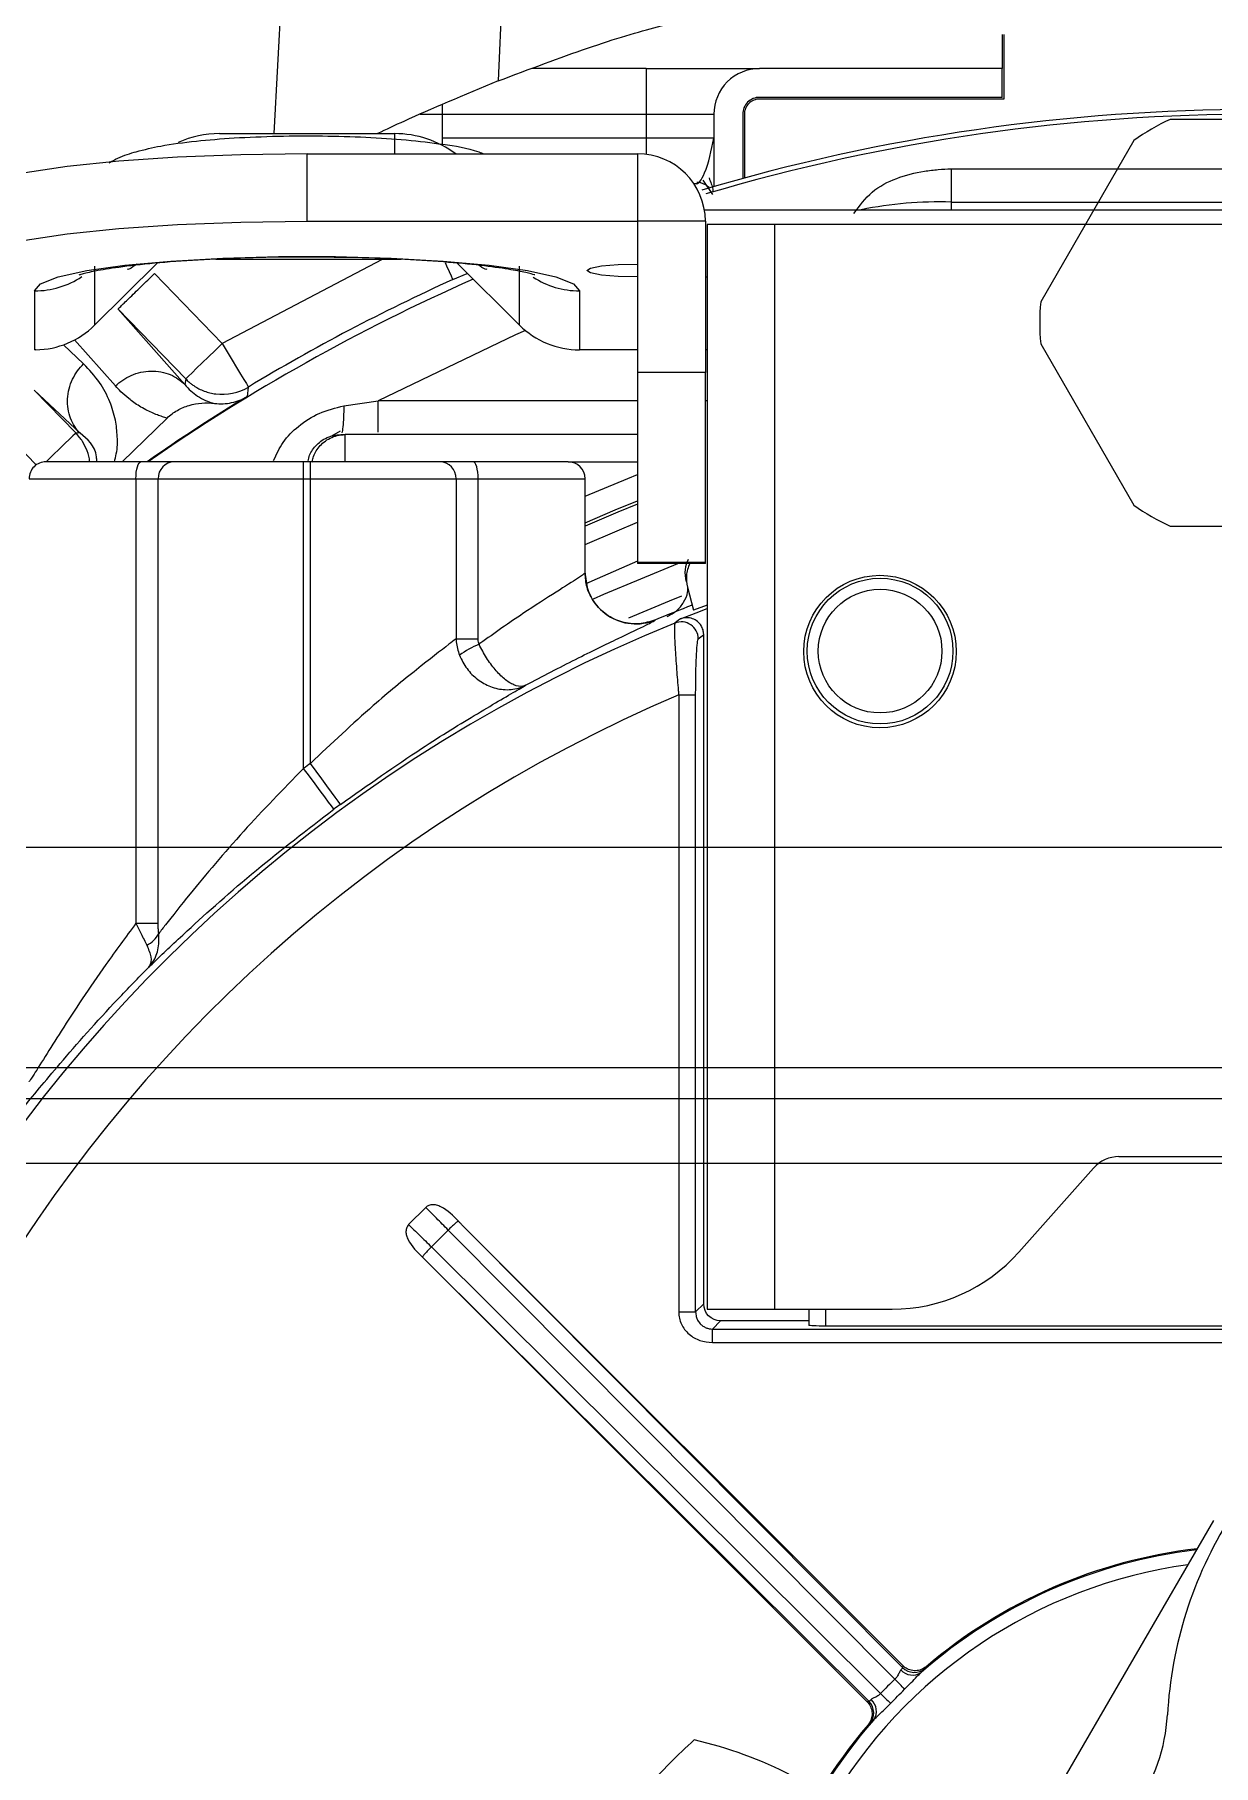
# Model space of a CAD drawing. Header units: millimetres. Extents: x 4754612 to 5801174, y 2368242 to 2777223.
# Drawn here: x 5552082.5 to 5552117.3, y 2415345.3 to 2415396.4 of the extents above; entities that cross this region are included whole.
import ezdxf

# ---------------------------------------------------------------- set-up
doc = ezdxf.new("R2010")
doc.units = ezdxf.units.MM
doc.header["$LTSCALE"] = 1000
for name, color, linetype in [('253', 253, 'Continuous'), ('DOOR', 4, 'Continuous'), ('HAT', 252, 'Continuous')]:
    doc.layers.add(name, color=color, linetype=linetype)

# ---------------------------------------------------------------- blocks, each defined once
blk = doc.blocks.new('A$C5E220887')
at = {"lineweight": 18, "ltscale": 0.3}
for centre, radius, start, end in [((9.34, 18.265), 12.192, 147.9195, 176.875), ((-7.957, 19.21), 5.131, 228.125, 356.875), ((0, 0), 24.761, 132.708, 137.292), ((-19.52, 6.311), 12.192, 48.125, 77.0805)]:
    blk.add_arc(centre, radius, start, end, dxfattribs=at)
blk = doc.blocks.new('방화셔터 기본')
at = {"layer": '253', "linetype": 'Continuous', "lineweight": 25}
for p, q in [((5542324.622, 8102135.478), (5542325.068, 8102143.992)), ((5542331.485, 8102143.113), (5542331.23, 8102137.033)), ((5542346.089, 8102138.399), (5542346.089, 8102137.399)), ((5542346.139, 8102138.399), (5542346.139, 8102136.499)), ((5542335.589, 8102137.399), (5542332.225, 8102137.399)), ((5542335.589, 8102137.399), (5542335.589, 8102136.049)), ((5542335.589, 8102137.399), (5542338.939, 8102137.399)), ((5542346.089, 8102137.399), (5542338.939, 8102137.399)), ((5542346.089, 8102136.549), (5542346.089, 8102137.399)), ((5542329.589, 8102136.049), (5542329.589, 8102136.338)), ((5542346.089, 8102136.549), (5542338.939, 8102136.549)), ((5542346.139, 8102136.499), (5542338.939, 8102136.499)), ((5542328.924, 8102136.049), (5542329.589, 8102136.049)), ((5542329.589, 8102136.049), (5542335.589, 8102136.049)), ((5542329.589, 8102135.349), (5542329.589, 8102136.049)), ((5542335.589, 8102136.049), (5542337.589, 8102136.049)), ((5542335.589, 8102136.049), (5542335.589, 8102135.349)), ((5542337.589, 8102136.049), (5542337.589, 8102133.915)), ((5542338.439, 8102136.049), (5542338.439, 8102134.155)), ((5542338.489, 8102136.049), (5542338.489, 8102134.169)), ((5542323.004, 8102135.478), (5542328.175, 8102135.478)), ((5542328.175, 8102134.879), (5542328.175, 8102135.478)), ((5542335.589, 8102135.349), (5542329.589, 8102135.349)), ((5542329.589, 8102135.124), (5542329.589, 8102135.349)), ((5542337.589, 8102135.349), (5542335.589, 8102135.349)), ((5542335.589, 8102135.349), (5542335.589, 8102134.864)), ((5542325.589, 8102134.879), (5542335.339, 8102134.879)), ((5542325.589, 8102132.895), (5542325.589, 8102134.879)), ((5542335.339, 8102134.879), (5542335.339, 8102132.895)), ((5542337.555, 8102133.68), (5542337.276, 8102134.106)), ((5542344.589, 8102134.444), (5542362.589, 8102134.444)), ((5542344.589, 8102134.444), (5542344.589, 8102134.439)), ((5542344.589, 8102134.439), (5542344.589, 8102133.457)), ((5542337.089, 8102133.999), (5542337.001, 8102133.999)), ((5542337.31, 8102133.235), (5542369.869, 8102133.235)), ((5542344.589, 8102133.457), (5542362.589, 8102133.457)), ((5542344.589, 8102133.457), (5542344.589, 8102133.235)), ((5542325.589, 8102132.895), (5542335.339, 8102132.895)), ((5542337.339, 8102132.895), (5542335.339, 8102132.895)), ((5542335.339, 8102132.895), (5542335.339, 8102128.432)), ((5542337.339, 8102132.895), (5542337.339, 8102128.432)), ((5542339.389, 8102132.799), (5542337.389, 8102132.799)), ((5542337.389, 8102132.799), (5542337.389, 8102100.799)), ((5542339.389, 8102100.799), (5542339.389, 8102132.799)), ((5542362.789, 8102132.799), (5542339.389, 8102132.799)), ((5542319.322, 8102129.827), (5542321.167, 8102131.658)), ((5542319.322, 8102131.566), (5542319.322, 8102129.827)), ((5542328.363, 8102131.77), (5542322.895, 8102131.77)), ((5542323.08, 8102131.778), (5542328.178, 8102131.778)), ((5542327.808, 8102131.77), (5542323.086, 8102129.286)), ((5542330.015, 8102131.654), (5542331.857, 8102129.827)), ((5542331.857, 8102129.827), (5542331.857, 8102131.566)), ((5542323.086, 8102129.286), (5542321.089, 8102131.348)), ((5542329.888, 8102131.172), (5542330.316, 8102131.356)), ((5542337.339, 8102131.251), (5542337.389, 8102131.251)), ((5542317.554, 8102130.84), (5542317.554, 8102129.101)), ((5542333.625, 8102130.84), (5542333.625, 8102129.101)), ((5542321.987, 8102128.075), (5542320.012, 8102130.305)), ((5542320.012, 8102130.305), (5542322.009, 8102128.243)), ((5542317.589, 8102129.101), (5542317.554, 8102129.101)), ((5542318.998, 8102128.685), (5542318.402, 8102129.248)), ((5542318.734, 8102129.394), (5542319.939, 8102128.034)), ((5542335.339, 8102129.101), (5542333.625, 8102129.101)), ((5542337.389, 8102129.101), (5542337.339, 8102129.101)), ((5542335.339, 8102128.432), (5542335.339, 8102122.839)), ((5542337.339, 8102128.432), (5542335.339, 8102128.432)), ((5542337.339, 8102122.839), (5542337.339, 8102128.432)), ((5542317.543, 8102127.913), (5542318.892, 8102126.639)), ((5542318.769, 8102126.648), (5542317.543, 8102127.913)), ((5542322.009, 8102128.243), (5542321.987, 8102128.075)), ((5542323.83, 8102127.728), (5542323.862, 8102128.003)), ((5542326.674, 8102127.447), (5542327.683, 8102127.599)), ((5542327.683, 8102126.669), (5542327.683, 8102127.599)), ((5542335.339, 8102127.599), (5542327.683, 8102127.599)), ((5542337.389, 8102127.599), (5542337.339, 8102127.599)), ((5542320.132, 8102125.799), (5542321.462, 8102127.088)), ((5542316.466, 8102126.87), (5542317.595, 8102125.704)), ((5542318.892, 8102126.639), (5542318.769, 8102126.648)), ((5542326.317, 8102126.561), (5542326.578, 8102126.709)), ((5542326.589, 8102126.599), (5542326.715, 8102126.599)), ((5542335.339, 8102126.599), (5542326.715, 8102126.599)), ((5542320.691, 8102125.799), (5542317.889, 8102125.799)), ((5542321.673, 8102125.799), (5542320.691, 8102125.799)), ((5542325.489, 8102125.799), (5542321.673, 8102125.799)), ((5542325.689, 8102125.799), (5542325.489, 8102125.799)), ((5542325.489, 8102125.299), (5542325.489, 8102125.799)), ((5542325.689, 8102125.299), (5542325.689, 8102125.799)), ((5542329.506, 8102125.799), (5542325.689, 8102125.799)), ((5542330.488, 8102125.799), (5542329.506, 8102125.799)), ((5542333.289, 8102125.799), (5542330.488, 8102125.799)), ((5542333.289, 8102125.799), (5542335.339, 8102125.799)), ((5542317.389, 8102125.299), (5542320.541, 8102125.299)), ((5542320.541, 8102125.299), (5542321.196, 8102125.299)), ((5542320.541, 8102125.299), (5542320.541, 8102112.183)), ((5542321.196, 8102125.299), (5542325.489, 8102125.299)), ((5542321.196, 8102112.183), (5542321.196, 8102125.299)), ((5542325.489, 8102125.299), (5542325.689, 8102125.299)), ((5542325.489, 8102116.754), (5542325.489, 8102125.299)), ((5542325.689, 8102125.299), (5542329.983, 8102125.299)), ((5542325.689, 8102116.901), (5542325.689, 8102125.299)), ((5542329.983, 8102125.299), (5542329.983, 8102120.576)), ((5542329.983, 8102125.299), (5542330.637, 8102125.299)), ((5542330.637, 8102120.576), (5542330.637, 8102125.299)), ((5542330.637, 8102125.299), (5542333.789, 8102125.299)), ((5542333.789, 8102122.516), (5542333.789, 8102125.299)), ((5542335.339, 8102122.839), (5542337.339, 8102122.839)), ((5542335.339, 8102122.839), (5542335.339, 8102122.799)), ((5542337.339, 8102122.799), (5542337.339, 8102122.839)), ((5542333.789, 8102122.476), (5542333.856, 8102122.086)), ((5542333.789, 8102122.476), (5542333.856, 8102122.086)), ((5542337.339, 8102122.799), (5542335.339, 8102122.799)), ((5542336.81, 8102122.102), (5542336.993, 8102121.418)), ((5542337.389, 8102121.571), (5542336.993, 8102121.418)), ((5542335.869, 8102121.132), (5542335.868, 8102121.133)), ((5542329.983, 8102120.576), (5542330.637, 8102120.576)), ((5542337.289, 8102120.247), (5542337.289, 8102120.698)), ((5542337.289, 8102100.956), (5542337.289, 8102120.247)), ((5542340.255, 8102120.213), (5542340.239, 8102120.213)), ((5542344.73, 8102120.213), (5542344.739, 8102120.213)), ((5542336.553, 8102118.92), (5542337.052, 8102118.92)), ((5542336.553, 8102118.92), (5542336.553, 8102100.718)), ((5542337.052, 8102100.718), (5542337.052, 8102118.92)), ((5542320.541, 8102112.183), (5542321.196, 8102112.183)), ((5542346.581, 8102102.477), (5542348.791, 8102104.963)), ((5542349.538, 8102105.299), (5542357.64, 8102105.299)), ((5542328.586, 8102103.293), (5542329.096, 8102103.803)), ((5542329.256, 8102102.637), (5542329.752, 8102103.133)), ((5542342.93, 8102089.885), (5542329.752, 8102103.133)), ((5542343.151, 8102090.23), (5542330.187, 8102103.262)), ((5542330.187, 8102103.262), (5542343.171, 8102090.279)), ((5542329.256, 8102102.637), (5542342.504, 8102089.459)), ((5542329.126, 8102102.202), (5542342.159, 8102089.238)), ((5542342.11, 8102089.218), (5542329.126, 8102102.202)), ((5542337.289, 8102100.956), (5542337.052, 8102100.718)), ((5542337.389, 8102100.799), (5542339.389, 8102100.799)), ((5542337.547, 8102100.214), (5542337.789, 8102100.456)), ((5542340.389, 8102100.456), (5542337.789, 8102100.456)), ((5542339.389, 8102100.799), (5542342.844, 8102100.799)), ((5542340.389, 8102100.799), (5542340.389, 8102100.325)), ((5542340.889, 8102100.299), (5542340.889, 8102100.799)), ((5542337.547, 8102100.214), (5542352.829, 8102100.214)), ((5542366.289, 8102100.299), (5542340.889, 8102100.299)), ((5542337.547, 8102099.815), (5542352.839, 8102099.815)), ((5542352.324, 8102094.562), (5542347.629, 8102086.463))]:
    blk.add_line(p, q, dxfattribs=at)
at = {"layer": '253', "linetype": 'Continuous'}
for p, q in [((5542356.551, 8102135.899), (5542351.052, 8102135.899)), ((5542349.98, 8102135.28), (5542347.231, 8102130.518)), ((5542347.231, 8102129.28), (5542349.98, 8102124.518)), ((5542351.052, 8102123.899), (5542356.551, 8102123.899)), ((5542304.302, 8102114.426), (5542403.302, 8102114.426)), ((5542403.302, 8102107.915), (5542304.302, 8102107.915)), ((5542304.302, 8102107.016), (5542403.302, 8102107.016)), ((5542403.302, 8102105.101), (5542304.302, 8102105.101))]:
    blk.add_line(p, q, dxfattribs=at)
at = {"layer": '253', "linetype": 'Continuous', "lineweight": 25, "flags": 128}
for points in [[(5542325.589, 8102134.879), (5542323.638, 8102134.855), (5542321.763, 8102134.783), (5542320.034, 8102134.666), (5542318.518, 8102134.509), (5542317.275, 8102134.317), (5542316.351, 8102134.099), (5542315.782, 8102133.861), (5542315.589, 8102133.615)], [(5542315.589, 8102131.631), (5542315.782, 8102131.877), (5542316.351, 8102132.115), (5542317.275, 8102132.333), (5542318.518, 8102132.525), (5542320.034, 8102132.682), (5542321.763, 8102132.799), (5542323.638, 8102132.871), (5542325.589, 8102132.895)], [(5542317.554, 8102130.84), (5542317.729, 8102131.051), (5542318.249, 8102131.253), (5542319.089, 8102131.437), (5542320.213, 8102131.595), (5542321.572, 8102131.72), (5542323.106, 8102131.807), (5542324.749, 8102131.851), (5542326.429, 8102131.851), (5542328.073, 8102131.807), (5542329.607, 8102131.72), (5542330.966, 8102131.595), (5542332.09, 8102131.437), (5542332.93, 8102131.253), (5542333.449, 8102131.051), (5542333.625, 8102130.84)], [(5542329.66, 8102131.675), (5542329.703, 8102131.581), (5542329.78, 8102131.411), (5542329.838, 8102131.283), (5542329.874, 8102131.203), (5542329.888, 8102131.172)], [(5542335.339, 8102131.251), (5542334.765, 8102131.266), (5542334.279, 8102131.307), (5542333.954, 8102131.368), (5542333.839, 8102131.441), (5542333.954, 8102131.513), (5542334.279, 8102131.575), (5542334.765, 8102131.616), (5542335.339, 8102131.631)], [(5542332.032, 8102129.67), (5542331.734, 8102129.543), (5542327.683, 8102127.599)], [(5542323.086, 8102129.286), (5542322.878, 8102129.085), (5542322.678, 8102128.891), (5542322.494, 8102128.712), (5542322.331, 8102128.555), (5542322.197, 8102128.425), (5542322.096, 8102128.327), (5542322.033, 8102128.266), (5542322.009, 8102128.243)], [(5542323.086, 8102129.286), (5542323.236, 8102129.039), (5542323.38, 8102128.8), (5542323.513, 8102128.58), (5542323.63, 8102128.386), (5542323.727, 8102128.227), (5542323.799, 8102128.107), (5542323.845, 8102128.031), (5542323.862, 8102128.003)], [(5542318.769, 8102126.648), (5542318.745, 8102126.625), (5542318.681, 8102126.563), (5542318.581, 8102126.466), (5542318.446, 8102126.336), (5542318.284, 8102126.179), (5542318.099, 8102126), (5542317.899, 8102125.806), (5542317.892, 8102125.799)], [(5542320.541, 8102125.299), (5542320.544, 8102125.397), (5542320.553, 8102125.49), (5542320.567, 8102125.577), (5542320.585, 8102125.653), (5542320.608, 8102125.715), (5542320.634, 8102125.761), (5542320.662, 8102125.79), (5542320.691, 8102125.799)], [(5542330.637, 8102125.299), (5542330.634, 8102125.397), (5542330.626, 8102125.49), (5542330.612, 8102125.577), (5542330.593, 8102125.653), (5542330.571, 8102125.715), (5542330.545, 8102125.761), (5542330.517, 8102125.79), (5542330.488, 8102125.799)], [(5542333.789, 8102124.784), (5542335.053, 8102125.308), (5542335.339, 8102125.421)], [(5542333.789, 8102124), (5542334.681, 8102124.381), (5542335.339, 8102124.648)], [(5542335.339, 8102124.55), (5542334.761, 8102124.315), (5542333.789, 8102123.901)], [(5542333.789, 8102123.355), (5542334.734, 8102123.763), (5542335.339, 8102124.012)], [(5542335.339, 8102122.862), (5542334.142, 8102122.347), (5542333.808, 8102122.196)], [(5542334.039, 8102121.752), (5542334.346, 8102121.891), (5542336.525, 8102122.799)], [(5542336.639, 8102121.836), (5542336.268, 8102121.688), (5542335.075, 8102121.186)], [(5542336.603, 8102121.161), (5542337.07, 8102121.345), (5542337.389, 8102121.468)], [(5542336.603, 8102121.161), (5542336.55, 8102121.121), (5542336.442, 8102121.039)], [(5542326.382, 8102115.548), (5542326.362, 8102115.575), (5542326.309, 8102115.646), (5542326.226, 8102115.759), (5542326.115, 8102115.909), (5542325.98, 8102116.091), (5542325.827, 8102116.297), (5542325.662, 8102116.521), (5542325.489, 8102116.754)], [(5542326.575, 8102115.691), (5542326.556, 8102115.718), (5542326.504, 8102115.789), (5542326.421, 8102115.902), (5542326.311, 8102116.053), (5542326.177, 8102116.235), (5542326.025, 8102116.443), (5542325.86, 8102116.667), (5542325.689, 8102116.901)], [(5542343.829, 8102090.203), (5542343.843, 8102090.238), (5542343.848, 8102090.251)], [(5542342.137, 8102088.541), (5542342.172, 8102088.554), (5542342.185, 8102088.559)]]:
    blk.add_lwpolyline(points, dxfattribs=at)
at = {"layer": '253', "linetype": 'Continuous', "lineweight": 25}
for centre, radius in [((5542342.489, 8102120.199), 2.25), ((5542342.493, 8102120.213), 2.15), ((5542342.493, 8102120.213), 1.825)]:
    blk.add_circle(centre, radius, dxfattribs=at)
for centre, radius, start, end in [((5542338.939, 8102136.049), 1.35, 90, 180), ((5542353.589, 8102078.799), 57.392, 73.50274, 106.55569), ((5542338.939, 8102136.049), 0.5, 90, 180), ((5542338.939, 8102136.049), 0.45, 90, 180), ((5542353.589, 8102078.799), 57.25, 73.3535, 106.4755), ((5542323.004, 8102132.478), 3, 90, 113.9063), ((5542328.175, 8102132.478), 3, 53.1718, 90), ((5542335.347, 8102132.887), 1.992, 0.2319, 90.2301), ((5542344.233, 8102121.798), 11.665, 88.2512, 101.3427), ((5542317.555, 8102133.353), 2.513, 269.9767, 303.5672), ((5542353.589, 8102078.799), 57.25, 113.7952, 124.8189), ((5542353.589, 8102078.799), 57.487, 114.3491, 121.13929), ((5542333.624, 8102133.354), 2.514, 237.0338, 270.0173), ((5542317.556, 8102131.611), 2.51, 270.7689, 314.7153), ((5542333.623, 8102131.611), 2.51, 225.2861, 270.0396), ((5542323.086, 8102129.287), 1.5, 262.6135, 301.1243), ((5542353.589, 8102078.799), 57.268, 121.309, 124.8448), ((5542317.889, 8102125.299), 0.5, 90, 180), ((5542321.685, 8102125.31), 0.489, 91.3766, 181.3152), ((5542329.494, 8102125.31), 0.489, 358.6855, 88.6227), ((5542333.289, 8102125.299), 0.5, 0, 90), ((5542335.289, 8102122.516), 1.5, 180.0078, 292.7126), ((5542353.589, 8102078.799), 45.894, 111.2547, 112.7139), ((5542353.589, 8102078.799), 45.588, 112.0948, 187.5625), ((5542336.629, 8102120.575), 0.5, 0.0983, 111.9492), ((5542331.787, 8102117.713), 2.925, 112.5931, 125.5873), ((5542353.589, 8102078.799), 43.588, 113.0077, 187.2769), ((5542353.589, 8102078.799), 47.225, 126.2134, 126.5147), ((5542353.589, 8102078.799), 45.725, 126.2134, 126.5147), ((5542320.479, 8102112.277), 0.835, 297.2807, 331.9914), ((5542349.538, 8102104.299), 1, 90, 138.3665), ((5542342.844, 8102105.799), 5, 270, 318.3665), ((5542353.589, 8102078.799), 15.035, 96.6681, 130.3847), ((5542353.589, 8102078.799), 14.602, 97.9492, 201.8465), ((5542353.589, 8102078.799), 15.002, 96.7631, 131.2198), ((5542343.449, 8102090.458), 0.453, 220.9338, 304.2145), ((5542343.504, 8102090.584), 0.5, 225.0222, 310.5077), ((5542225.877, 8101977.433), 162.317, 43.70477, 43.85135), ((5542341.805, 8102088.884), 0.5, 319.4923, 44.9778), ((5542341.931, 8102088.939), 0.453, 325.7855, 49.0662), ((5542454.955, 8102206.512), 162.317, 226.14865, 226.29523), ((5542353.589, 8102078.799), 15.002, 138.7802, 176.2198), ((5542353.589, 8102078.799), 15.035, 139.6153, 175.3847)]:
    blk.add_arc(centre, radius, start, end, dxfattribs=at)
at = {"layer": '253', "linetype": 'Continuous'}
for start, end in [(114.62, 125.38), (174.62, 185.38), (234.62, 245.38)]:
    blk.add_arc((5542353.802, 8102129.899), 6.6, start, end, dxfattribs=at)
at = {"layer": '253', "linetype": 'Continuous', "lineweight": 25, "extrusion": (0, 0, -1)}
for centre, major_axis, ratio, start_param, end_param in [((5542322.296, 8102133.472), (-1.996, -1.996), 0.063498, 5.818187, 6.346598), ((5542328.882, 8102133.472), (1.996, -1.996), 0.063498, 6.219773, 6.721338), ((5542373.095, 8102078.799), (-57.067, 0), 0.942905, 0.888926, 0.892531), ((5542337.79, 8102100.957), (0.355, 0.355), 0.997265, 2.357564, 3.925621), ((5542340.889, 8102100.325), (-0.5, 0), 0.052408, 4.712389, 6.283185), ((5542360.261, 8102085.471), (-14.054, -14.054), 0.866113, 1.115851, 1.118566), ((5542346.918, 8102072.127), (-14.054, -14.054), 0.866113, 2.023027, 2.025742)]:
    blk.add_ellipse(centre, major_axis=major_axis, ratio=ratio, start_param=start_param, end_param=end_param, dxfattribs=at)
at = {"layer": '253', "linetype": 'Continuous', "lineweight": 25}
for points, knots in [([(5542331.23, 8102137.033), (5542332.148, 8102137.381), (5542334.009, 8102138.086), (5542335.761, 8102138.597), (5542336.496, 8102138.782), (5542336.761, 8102138.849)], [0, 0, 0, 0, 0.3833, 0.77796, 1, 1, 1, 1]), ([(5542331.23, 8102137.033), (5542330.223, 8102136.614), (5542328.832, 8102136.035), (5542327.92, 8102135.598), (5542327.669, 8102135.478)], [0, 0, 0, 0, 0.723977, 1, 1, 1, 1]), ([(5542319.75, 8102134.618), (5542319.836, 8102134.665), (5542320.117, 8102134.819), (5542320.616, 8102134.97), (5542321.333, 8102135.137), (5542322.267, 8102135.263), (5542323.44, 8102135.359), (5542324.712, 8102135.41), (5542326.044, 8102135.417), (5542327.34, 8102135.379), (5542328.552, 8102135.302), (5542329.672, 8102135.157), (5542330.346, 8102135.058), (5542330.757, 8102134.899), (5542330.809, 8102134.879)], [0, 0, 0, 0, 0.026122, 0.085493, 0.165722, 0.2704, 0.367155, 0.468316, 0.566869, 0.665171, 0.764546, 0.867622, 0.983359, 1, 1, 1, 1]), ([(5542337.089, 8102133.999), (5542337.117, 8102134.015), (5542337.18, 8102134.051), (5542337.415, 8102134.483), (5542337.515, 8102134.98), (5542337.589, 8102135.349)], [0, 0, 0, 0, 0.1668433, 0.3825398, 1, 1, 1, 1]), ([(5542337.446, 8102134.173), (5542337.494, 8102134.055), (5542337.552, 8102133.913), (5542337.562, 8102133.797), (5542337.563, 8102133.777)], [0, 0, 0, 0, 0.829448, 1, 1, 1, 1]), ([(5542341.721, 8102133.121), (5542341.889, 8102133.348), (5542342.226, 8102133.803), (5542342.95, 8102134.18), (5542343.646, 8102134.357), (5542344.205, 8102134.424), (5542344.463, 8102134.434), (5542344.589, 8102134.439)], [0, 0, 0, 0, 0.258802, 0.519217, 0.768897, 0.887025, 1, 1, 1, 1]), ([(5542337.446, 8102133.89), (5542337.419, 8102133.913), (5542337.368, 8102133.959), (5542337.275, 8102134.004), (5542337.18, 8102134.031), (5542337.116, 8102134.034), (5542337.085, 8102134.035)], [0, 0, 0, 0, 0.2629688, 0.5204305, 0.7673864, 1, 1, 1, 1]), ([(5542325.921, 8102131.831), (5542325.723, 8102131.833), (5542325.016, 8102131.841), (5542323.799, 8102131.815), (5542322.358, 8102131.754), (5542321.069, 8102131.658), (5542320.039, 8102131.541), (5542319.334, 8102131.428), (5542318.925, 8102131.329), (5542318.88, 8102131.313), (5542318.861, 8102131.306)], [0, 0, 0, 0, 0.0607528, 0.2164957, 0.3718139, 0.5257251, 0.6767817, 0.8058175, 0.917399, 1, 1, 1, 1]), ([(5542332.306, 8102131.311), (5542332.305, 8102131.311), (5542332.304, 8102131.312), (5542332.043, 8102131.385), (5542331.53, 8102131.482), (5542330.711, 8102131.595), (5542329.62, 8102131.699), (5542328.308, 8102131.779), (5542327.045, 8102131.826), (5542326.231, 8102131.83), (5542325.921, 8102131.831)], [0, 0, 0, 0, 0.0541093, 0.1543046, 0.2767562, 0.418377, 0.5726203, 0.7338661, 0.8986766, 1, 1, 1, 1]), ([(5542320.012, 8102130.305), (5542320.014, 8102130.307), (5542320.039, 8102130.331), (5542320.147, 8102130.435), (5542320.229, 8102130.515), (5542320.439, 8102130.718), (5542320.565, 8102130.84), (5542320.828, 8102131.095), (5542320.963, 8102131.226), (5542321.089, 8102131.348)], [0, 0, 0, 0, 0.25, 0.25, 0.5, 0.5, 0.75, 0.75, 1, 1, 1, 1]), ([(5542318.892, 8102126.639), (5542318.779, 8102126.757), (5542318.68, 8102126.907), (5542318.547, 8102127.256), (5542318.515, 8102127.454), (5542318.536, 8102127.853), (5542318.588, 8102128.053), (5542318.757, 8102128.407), (5542318.872, 8102128.562), (5542318.998, 8102128.685)], [0, 0, 0, 0, 0.25, 0.25, 0.5, 0.5, 0.75, 0.75, 1, 1, 1, 1]), ([(5542319.907, 8102125.799), (5542319.928, 8102125.877), (5542320.001, 8102126.153), (5542319.999, 8102126.556), (5542319.942, 8102127.075), (5542319.77, 8102127.612), (5542319.471, 8102128.181), (5542319.163, 8102128.509), (5542318.998, 8102128.685)], [0, 0, 0, 0, 0.05201, 0.185669, 0.330878, 0.514835, 0.739536, 1, 1, 1, 1]), ([(5542319.939, 8102128.035), (5542320.066, 8102128.156), (5542320.224, 8102128.266), (5542320.584, 8102128.424), (5542320.785, 8102128.47), (5542321.184, 8102128.478), (5542321.381, 8102128.44), (5542321.726, 8102128.296), (5542321.872, 8102128.192), (5542321.987, 8102128.075)], [0, 0, 0, 0, 0.25, 0.25, 0.5, 0.5, 0.75, 0.75, 1, 1, 1, 1]), ([(5542321.462, 8102127.088), (5542321.416, 8102127.101), (5542321.317, 8102127.128), (5542321.165, 8102127.182), (5542321, 8102127.25), (5542320.822, 8102127.336), (5542320.591, 8102127.467), (5542320.345, 8102127.641), (5542320.114, 8102127.844), (5542319.992, 8102127.977), (5542319.939, 8102128.035)], [0, 0, 0, 0, 0.072053, 0.155628, 0.250707, 0.35731, 0.47542, 0.690795, 0.865615, 1, 1, 1, 1]), ([(5542321.987, 8102128.075), (5542322.094, 8102127.944), (5542322.219, 8102127.829), (5542322.506, 8102127.64), (5542322.668, 8102127.564), (5542322.861, 8102127.521)], [0, 0, 0, 0, 0.5, 0.5, 1, 1, 1, 1]), ([(5542322.009, 8102128.243), (5542322.039, 8102128.214), (5542322.094, 8102128.159), (5542322.181, 8102128.089), (5542322.261, 8102128.033), (5542322.333, 8102127.989), (5542322.43, 8102127.936), (5542322.558, 8102127.88), (5542322.723, 8102127.827), (5542322.837, 8102127.809), (5542322.894, 8102127.799)], [0, 0, 0, 0, 0.12309, 0.2331927, 0.3303061, 0.4144283, 0.4855577, 0.657109, 0.8285905, 1, 1, 1, 1]), ([(5542321.462, 8102127.088), (5542321.554, 8102127.177), (5542321.654, 8102127.251), (5542321.873, 8102127.377), (5542321.991, 8102127.427), (5542322.352, 8102127.534), (5542322.609, 8102127.553), (5542322.861, 8102127.521)], [0, 0, 0, 0, 0.25, 0.25, 0.5, 0.5, 1, 1, 1, 1]), ([(5542322.861, 8102127.521), (5542323.029, 8102127.5), (5542323.197, 8102127.507), (5542323.529, 8102127.578), (5542323.685, 8102127.639), (5542323.83, 8102127.728)], [0, 0, 0, 0, 0.5, 0.5, 1, 1, 1, 1]), ([(5542324.603, 8102125.835), (5542324.688, 8102126.02), (5542324.863, 8102126.406), (5542325.341, 8102126.875), (5542325.945, 8102127.269), (5542326.427, 8102127.387), (5542326.674, 8102127.447)], [0, 0, 0, 0, 0.221249, 0.460206, 0.723697, 1, 1, 1, 1]), ([(5542326.674, 8102127.447), (5542326.671, 8102127.333), (5542326.666, 8102127.098), (5542326.645, 8102126.825), (5542326.626, 8102126.67), (5542326.615, 8102126.65), (5542326.614, 8102126.648)], [0, 0, 0, 0, 0.31161, 0.639186, 0.961708, 1, 1, 1, 1]), ([(5542319.177, 8102125.799), (5542319.177, 8102125.803), (5542319.174, 8102125.911), (5542319.106, 8102126.119), (5542318.976, 8102126.407), (5542318.838, 8102126.568), (5542318.769, 8102126.648)], [0, 0, 0, 0, 0.010895, 0.340595, 0.6703, 1, 1, 1, 1]), ([(5542319.389, 8102125.799), (5542319.387, 8102125.848), (5542319.365, 8102126.263), (5542319.114, 8102126.463), (5542318.892, 8102126.639)], [0, 0, 0, 0, 0.118349, 1, 1, 1, 1]), ([(5542325.626, 8102125.832), (5542325.629, 8102125.857), (5542325.648, 8102126.002), (5542325.77, 8102126.192), (5542325.951, 8102126.379), (5542326.134, 8102126.498), (5542326.351, 8102126.582), (5542326.508, 8102126.593), (5542326.589, 8102126.599)], [0, 0, 0, 0, 0.05689, 0.330371, 0.482741, 0.64514, 0.817563, 1, 1, 1, 1]), ([(5542325.745, 8102125.782), (5542325.75, 8102125.827), (5542325.77, 8102125.993), (5542325.902, 8102126.201), (5542326.085, 8102126.386), (5542326.267, 8102126.502), (5542326.481, 8102126.583), (5542326.636, 8102126.594), (5542326.715, 8102126.599)], [0, 0, 0, 0, 0.097082, 0.3627661, 0.5091319, 0.6641293, 0.8277548, 1, 1, 1, 1]), ([(5542326.715, 8102125.799), (5542326.715, 8102125.904), (5542326.715, 8102126.114), (5542326.715, 8102126.378), (5542326.715, 8102126.563), (5542326.715, 8102126.587), (5542326.715, 8102126.599)], [0, 0, 0, 0, 0.250002, 0.500005, 0.750001, 1, 1, 1, 1]), ([(5542336.83, 8102122.915), (5542336.792, 8102122.818), (5542336.708, 8102122.604), (5542336.748, 8102122.378), (5542336.769, 8102122.254)], [0, 0, 0, 0, 0.454532, 1, 1, 1, 1]), ([(5542333.789, 8102122.516), (5542333.744, 8102122.479), (5542333.654, 8102122.404), (5542332.964, 8102121.975), (5542331.954, 8102121.323), (5542331.118, 8102120.745), (5542330.672, 8102120.42), (5542330.664, 8102120.414)], [0, 0, 0, 0, 0.233739, 0.470591, 0.719842, 0.994817, 1, 1, 1, 1]), ([(5542335.868, 8102121.133), (5542335.707, 8102121.084), (5542335.383, 8102120.984), (5542334.869, 8102121.049), (5542334.406, 8102121.269), (5542334.045, 8102121.632), (5542333.826, 8102122.068), (5542333.801, 8102122.377), (5542333.789, 8102122.517)], [0, 0, 0, 0, 0.171424, 0.342849, 0.514272, 0.685709, 0.857176, 1, 1, 1, 1]), ([(5542336.878, 8102122.799), (5542336.834, 8102122.683), (5542336.749, 8102122.456), (5542336.79, 8102122.217), (5542336.81, 8102122.102)], [0, 0, 0, 0, 0.514372, 1, 1, 1, 1]), ([(5542336.212, 8102121.234), (5542336.31, 8102121.284), (5542336.505, 8102121.385), (5542336.704, 8102121.646), (5542336.818, 8102121.882), (5542336.82, 8102122.027), (5542336.82, 8102122.065)], [0, 0, 0, 0, 0.299335, 0.599848, 0.896397, 1, 1, 1, 1]), ([(5542336.212, 8102121.234), (5542336.31, 8102121.284), (5542336.505, 8102121.385), (5542336.704, 8102121.646), (5542336.818, 8102121.882), (5542336.82, 8102122.027), (5542336.82, 8102122.065)], [0, 0, 0, 0, 0.299335, 0.599848, 0.896397, 1, 1, 1, 1]), ([(5542332.037, 8102119.204), (5542332.542, 8102119.471), (5542333.574, 8102120.015), (5542334.821, 8102120.614), (5542335.698, 8102121.026), (5542335.812, 8102121.097), (5542335.869, 8102121.132)], [0, 0, 0, 0, 0.244404, 0.498778, 0.748429, 1, 1, 1, 1]), ([(5542336.442, 8102121.039), (5542336.44, 8102121.034), (5542336.429, 8102121.013), (5542336.423, 8102120.827), (5542336.441, 8102120.351), (5542336.483, 8102119.721), (5542336.525, 8102119.217), (5542336.549, 8102118.964), (5542336.553, 8102118.92)], [0, 0, 0, 0, 0.066375, 0.285893, 0.5205, 0.760816, 0.957802, 1, 1, 1, 1]), ([(5542337.289, 8102120.698), (5542337.289, 8102120.709), (5542337.288, 8102120.768), (5542337.264, 8102120.874), (5542337.192, 8102121.008), (5542337.075, 8102121.12), (5542336.919, 8102121.189), (5542336.754, 8102121.206), (5542336.651, 8102121.176), (5542336.603, 8102121.161)], [0, 0, 0, 0, 0.036129, 0.182041, 0.327961, 0.500341, 0.67272, 0.845316, 1, 1, 1, 1]), ([(5542329.983, 8102120.576), (5542329.917, 8102120.525), (5542329.654, 8102120.319), (5542328.848, 8102119.696), (5542327.394, 8102118.506), (5542326.313, 8102117.488), (5542325.689, 8102116.901)], [0, 0, 0, 0, 0.088088, 0.353304, 0.627094, 1, 1, 1, 1]), ([(5542329.983, 8102120.576), (5542329.984, 8102120.547), (5542329.993, 8102120.382), (5542330.044, 8102120.223), (5542330.085, 8102120.092)], [0, 0, 0, 0, 0.17879, 1, 1, 1, 1]), ([(5542330.664, 8102120.414), (5542330.652, 8102120.458), (5542330.638, 8102120.511), (5542330.637, 8102120.566), (5542330.637, 8102120.576)], [0, 0, 0, 0, 0.818264, 1, 1, 1, 1]), ([(5542332.037, 8102119.204), (5542332.036, 8102119.204), (5542332.01, 8102119.191), (5542331.908, 8102119.159), (5542331.703, 8102119.19), (5542331.416, 8102119.371), (5542331.137, 8102119.653), (5542330.873, 8102120.008), (5542330.734, 8102120.278), (5542330.664, 8102120.414)], [0, 0, 0, 0, 0.003245, 0.076768, 0.280394, 0.4683, 0.644926, 0.821357, 1, 1, 1, 1]), ([(5542337.052, 8102118.92), (5542337.053, 8102119.117), (5542337.055, 8102119.512), (5542337.071, 8102120.034), (5542337.094, 8102120.407), (5542337.115, 8102120.555), (5542337.127, 8102120.572), (5542337.129, 8102120.576)], [0, 0, 0, 0, 0.24209, 0.484418, 0.718379, 0.934861, 1, 1, 1, 1]), ([(5542330.085, 8102120.092), (5542330.152, 8102119.954), (5542330.286, 8102119.682), (5542330.614, 8102119.362), (5542331.004, 8102119.143), (5542331.447, 8102119.048), (5542331.798, 8102119.098), (5542331.986, 8102119.178), (5542332.035, 8102119.203), (5542332.037, 8102119.204)], [0, 0, 0, 0, 0.178742, 0.3552, 0.531788, 0.719629, 0.923226, 0.996754, 1, 1, 1, 1]), ([(5542326.575, 8102115.691), (5542327.387, 8102116.263), (5542328.819, 8102117.274), (5542330.692, 8102118.421), (5542331.649, 8102118.977), (5542331.976, 8102119.169), (5542332.037, 8102119.204)], [0, 0, 0, 0, 0.367824, 0.648978, 0.934727, 1, 1, 1, 1]), ([(5542325.489, 8102116.754), (5542324.885, 8102116.134), (5542323.653, 8102114.873), (5542322.29, 8102113.245), (5542321.514, 8102112.263), (5542321.279, 8102111.965), (5542321.216, 8102111.885)], [0, 0, 0, 0, 0.346756, 0.706211, 0.920118, 1, 1, 1, 1]), ([(5542320.918, 8102110.887), (5542320.983, 8102110.949), (5542321.268, 8102111.22), (5542322.21, 8102112.114), (5542323.994, 8102113.715), (5542325.6, 8102114.948), (5542326.382, 8102115.548)], [0, 0, 0, 0, 0.067505, 0.294262, 0.656483, 1, 1, 1, 1]), ([(5542320.541, 8102112.183), (5542320.242, 8102111.777), (5542319.435, 8102110.684), (5542318.529, 8102109.313), (5542317.838, 8102108.214), (5542317.504, 8102107.674), (5542317.4, 8102107.519), (5542317.388, 8102107.513), (5542317.39, 8102107.52), (5542317.39, 8102107.523)], [0, 0, 0, 0, 0.202033, 0.543866, 0.694382, 0.854049, 0.957013, 0.983497, 1, 1, 1, 1]), ([(5542320.541, 8102112.183), (5542320.594, 8102112.078), (5542320.71, 8102111.843), (5542320.808, 8102111.644), (5542320.861, 8102111.535)], [0, 0, 0, 0, 0.44938, 1, 1, 1, 1]), ([(5542321.216, 8102111.885), (5542321.209, 8102111.934), (5542321.197, 8102112.029), (5542321.196, 8102112.133), (5542321.196, 8102112.183)], [0, 0, 0, 0, 0.513883, 1, 1, 1, 1]), ([(5542320.918, 8102110.887), (5542320.919, 8102110.889), (5542320.952, 8102110.923), (5542321.073, 8102111.071), (5542321.228, 8102111.392), (5542321.22, 8102111.719), (5542321.216, 8102111.885)], [0, 0, 0, 0, 0.006715, 0.141862, 0.566333, 1, 1, 1, 1]), ([(5542320.861, 8102111.535), (5542320.911, 8102111.414), (5542321.009, 8102111.175), (5542320.983, 8102110.981), (5542320.933, 8102110.905), (5542320.918, 8102110.888), (5542320.918, 8102110.887)], [0, 0, 0, 0, 0.433812, 0.858239, 0.993275, 1, 1, 1, 1]), ([(5542317.083, 8102106.611), (5542317.083, 8102106.61), (5542317.08, 8102106.592), (5542317.197, 8102106.718), (5542317.645, 8102107.262), (5542318.528, 8102108.314), (5542319.643, 8102109.58), (5542320.611, 8102110.573), (5542320.918, 8102110.887)], [0, 0, 0, 0, 0.012598, 0.163768, 0.341265, 0.499377, 0.841641, 1, 1, 1, 1]), ([(5542330.055, 8102103.394), (5542329.897, 8102103.557), (5542329.707, 8102103.753), (5542329.419, 8102103.871), (5542329.296, 8102103.887), (5542329.2, 8102103.871), (5542329.135, 8102103.838), (5542329.109, 8102103.815), (5542329.096, 8102103.803)], [0, 0, 0, 0, 0.584319, 0.704271, 0.809672, 0.908031, 0.953932, 1, 1, 1, 1]), ([(5542329.752, 8102103.133), (5542329.634, 8102103.251), (5542329.394, 8102103.493), (5542329.197, 8102103.698), (5542329.096, 8102103.803)], [0, 0, 0, 0, 0.489884, 1, 1, 1, 1]), ([(5542328.586, 8102103.293), (5542328.574, 8102103.28), (5542328.551, 8102103.254), (5542328.518, 8102103.188), (5542328.501, 8102103.092), (5542328.518, 8102102.967), (5542328.637, 8102102.68), (5542328.833, 8102102.491), (5542328.994, 8102102.334)], [0, 0, 0, 0, 0.045801, 0.091629, 0.190343, 0.29671, 0.420029, 1, 1, 1, 1]), ([(5542328.586, 8102103.293), (5542328.69, 8102103.192), (5542328.895, 8102102.994), (5542329.137, 8102102.754), (5542329.256, 8102102.637)], [0, 0, 0, 0, 0.510116, 1, 1, 1, 1]), ([(5542330.055, 8102103.394), (5542330.046, 8102103.391), (5542330.028, 8102103.383), (5542329.955, 8102103.324), (5542329.859, 8102103.238), (5542329.788, 8102103.168), (5542329.752, 8102103.133)], [0, 0, 0, 0, 0.250005, 0.500017, 0.750002, 1, 1, 1, 1]), ([(5542330.187, 8102103.262), (5542330.162, 8102103.287), (5542330.118, 8102103.331), (5542330.074, 8102103.375), (5542330.055, 8102103.394)], [0, 0, 0, 0, 0.559998, 1, 1, 1, 1]), ([(5542329.256, 8102102.637), (5542329.221, 8102102.601), (5542329.151, 8102102.529), (5542329.065, 8102102.434), (5542329.005, 8102102.361), (5542328.998, 8102102.343), (5542328.994, 8102102.334)], [0, 0, 0, 0, 0.249998, 0.499983, 0.749995, 1, 1, 1, 1]), ([(5542328.994, 8102102.334), (5542329.019, 8102102.309), (5542329.063, 8102102.265), (5542329.107, 8102102.221), (5542329.126, 8102102.202)], [0, 0, 0, 0, 0.559999, 1, 1, 1, 1]), ([(5542336.553, 8102100.718), (5542336.556, 8102100.655), (5542336.563, 8102100.531), (5542336.624, 8102100.354), (5542336.724, 8102100.194), (5542336.898, 8102100.016), (5542337.172, 8102099.847), (5542337.421, 8102099.826), (5542337.547, 8102099.815)], [0, 0, 0, 0, 0.127019, 0.249113, 0.372633, 0.503725, 0.7486, 1, 1, 1, 1]), ([(5542336.553, 8102100.718), (5542336.616, 8102100.718), (5542336.743, 8102100.718), (5542336.905, 8102100.718), (5542337.021, 8102100.718), (5542337.042, 8102100.718), (5542337.052, 8102100.718)], [0, 0, 0, 0, 0.249996, 0.499993, 0.749997, 1, 1, 1, 1]), ([(5542337.052, 8102100.718), (5542337.056, 8102100.671), (5542337.062, 8102100.588), (5542337.111, 8102100.469), (5542337.178, 8102100.374), (5542337.265, 8102100.298), (5542337.356, 8102100.249), (5542337.451, 8102100.219), (5542337.515, 8102100.216), (5542337.547, 8102100.214)], [0, 0, 0, 0, 0.1786344, 0.3168535, 0.4874711, 0.625213, 0.7561087, 0.8807938, 1, 1, 1, 1]), ([(5542337.547, 8102099.815), (5542337.547, 8102099.865), (5542337.547, 8102099.967), (5542337.547, 8102100.096), (5542337.547, 8102100.189), (5542337.547, 8102100.206), (5542337.547, 8102100.214)], [0, 0, 0, 0, 0.25001, 0.500006, 0.750027, 1, 1, 1, 1]), ([(5542343.107, 8102090.161), (5542343.092, 8102090.139), (5542343.061, 8102090.092), (5542343.018, 8102089.994), (5542342.968, 8102089.922), (5542342.937, 8102089.892), (5542342.93, 8102089.885)], [0, 0, 0, 0, 0.307957, 0.658301, 0.919285, 1, 1, 1, 1]), ([(5542343.151, 8102090.23), (5542343.151, 8102090.222), (5542343.15, 8102090.209), (5542343.12, 8102090.176), (5542343.107, 8102090.161)], [0, 0, 0, 0, 0.555413, 1, 1, 1, 1]), ([(5542343.848, 8102090.251), (5542343.802, 8102090.219), (5542343.709, 8102090.155), (5542343.539, 8102090.123), (5542343.37, 8102090.147), (5542343.246, 8102090.209), (5542343.188, 8102090.263), (5542343.171, 8102090.279)], [0, 0, 0, 0, 0.2264486, 0.452902, 0.6792401, 0.9054579, 1, 1, 1, 1]), ([(5542343.704, 8102090.083), (5542343.736, 8102090.112), (5542343.807, 8102090.178), (5542343.821, 8102090.194), (5542343.829, 8102090.203)], [0, 0, 0, 0, 0.444808, 1, 1, 1, 1]), ([(5542343.217, 8102089.585), (5542343.283, 8102089.65), (5542343.408, 8102089.774), (5542343.567, 8102089.95), (5542343.663, 8102090.043), (5542343.704, 8102090.083)], [0, 0, 0, 0, 0.383572, 0.731873, 1, 1, 1, 1]), ([(5542342.11, 8102089.218), (5542342.146, 8102089.174), (5542342.217, 8102089.087), (5542342.262, 8102088.92), (5542342.253, 8102088.751), (5542342.2, 8102088.622), (5542342.152, 8102088.559), (5542342.137, 8102088.541)], [0, 0, 0, 0, 0.226202, 0.452404, 0.678595, 0.904866, 1, 1, 1, 1]), ([(5542342.228, 8102089.282), (5542342.223, 8102089.277), (5542342.199, 8102089.255), (5542342.173, 8102089.236), (5542342.162, 8102089.237), (5542342.159, 8102089.238)], [0, 0, 0, 0, 0.135764, 0.686245, 1, 1, 1, 1]), ([(5542342.504, 8102089.459), (5542342.477, 8102089.434), (5542342.416, 8102089.379), (5542342.315, 8102089.334), (5542342.252, 8102089.303), (5542342.231, 8102089.285), (5542342.228, 8102089.282)], [0, 0, 0, 0, 0.282528, 0.642914, 0.940863, 1, 1, 1, 1]), ([(5542342.305, 8102088.684), (5542342.353, 8102088.733), (5542342.456, 8102088.838), (5542342.633, 8102088.999), (5542342.749, 8102089.116), (5542342.803, 8102089.171)], [0, 0, 0, 0, 0.313258, 0.6794, 1, 1, 1, 1]), ([(5542342.185, 8102088.559), (5542342.195, 8102088.567), (5542342.211, 8102088.582), (5542342.277, 8102088.654), (5542342.305, 8102088.684)], [0, 0, 0, 0, 0.568878, 1, 1, 1, 1])]:
    blk.add_open_spline(points, degree=3, knots=knots, dxfattribs=at)
for points in [[(5542342.93, 8102089.885), (5542342.858, 8102089.815), (5542342.713, 8102089.675), (5542342.574, 8102089.531), (5542342.504, 8102089.459)], [(5542342.803, 8102089.171), (5542342.871, 8102089.241), (5542343.007, 8102089.381), (5542343.147, 8102089.517), (5542343.217, 8102089.585)]]:
    blk.add_open_spline(points, degree=3, dxfattribs=at)
at = {"layer": '253', "lineweight": 18}
blk.add_blockref('A$C5E220887', (5542353.802, 8102069.899), dxfattribs=at)
blk = doc.blocks.new('A$C27682B79')
at = {"layer": 'HAT', "xscale": -1}
blk.add_blockref('방화셔터 기본', (5542000.341, -8097757.399), dxfattribs=at)

msp = doc.modelspace()

# ---------------------------------------------------------------- block references
at = {"layer": 'DOOR', "xscale": -1}
msp.add_blockref('A$C27682B79', (5551765.295, 2411015.382), dxfattribs=at)

doc.saveas('drawing.dxf')
